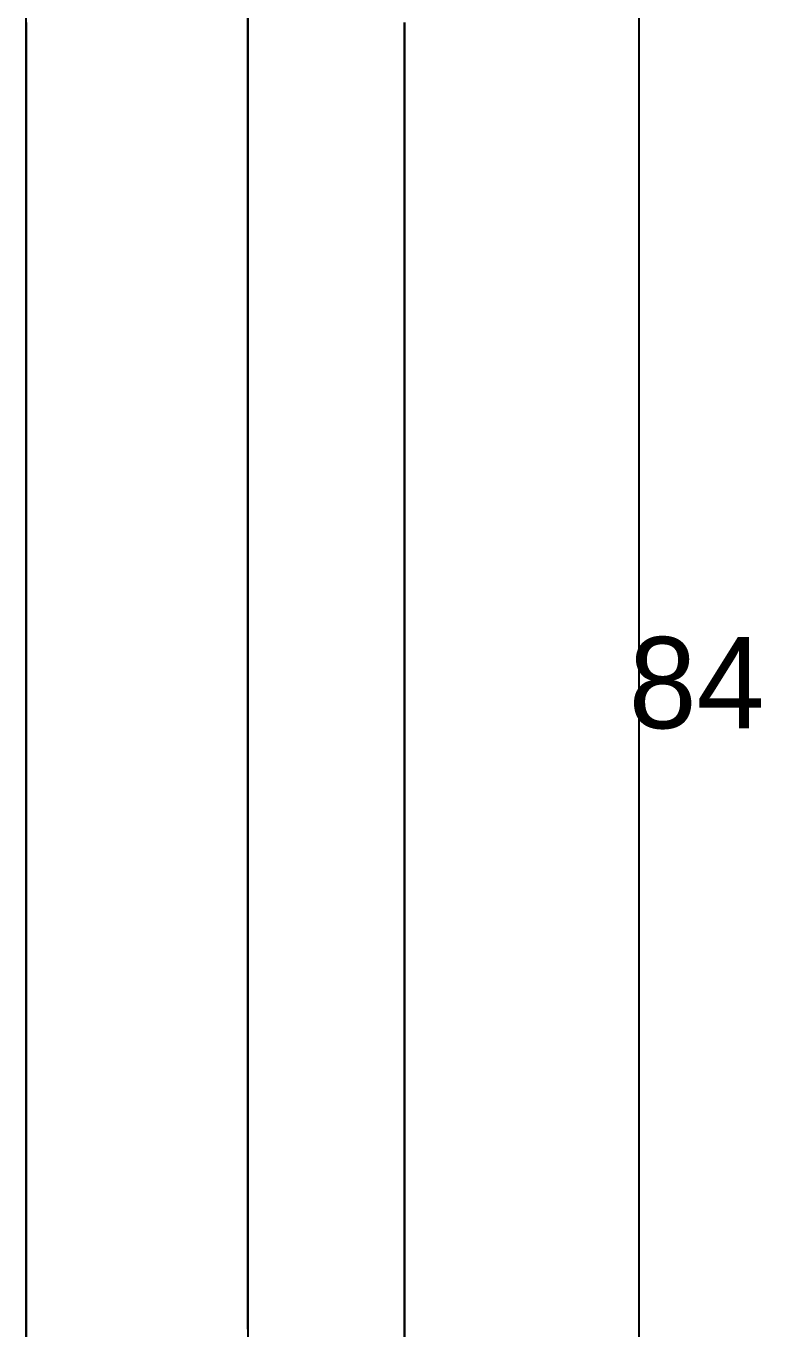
# Model space of a CAD drawing. Extents: x 0 to 420, y 0 to 297.
# Drawn here: x 109.38 to 137.55, y 197.53 to 247.5 of the extents above; entities that cross this region are included whole.
import ezdxf
from ezdxf.enums import TextEntityAlignment as Align

# ---------------------------------------------------------------- set-up
doc = ezdxf.new("R2010")
doc.units = 0
doc.layers.add('COTAS', color=7, linetype='CONTINUOUS')
doc.layers.add('VISIBLE', color=7, linetype='CONTINUOUS')

msp = doc.modelspace()

# ---------------------------------------------------------------- linework, layer by layer
at = {"layer": 'COTAS'}
msp.add_line((132.8816, 180.3155), (132.8816, 264.3155), dxfattribs=at)
at = {"layer": 'VISIBLE'}
for p, q in [((117.8816, 248.4784), (117.8816, 247.411)), ((117.8816, 247.109), (117.8816, 248.4784)), ((117.8816, 244.8396), (117.8816, 248.4784)), ((109.3816, 246.6397), (109.3816, 247.8834)), ((109.3816, 247.6399), (109.3816, 246.9928)), ((109.3816, 247.4854), (109.3816, 247.6399)), ((109.3816, 247.5155), (109.3816, 245.858)), ((109.3816, 246.1142), (109.3816, 247.4854)), ((109.3816, 247.4854), (109.3816, 243.7625)), ((117.8816, 247.411), (117.8816, 244.8396)), ((123.8816, 246.9928), (123.8816, 247.6399)), ((123.8816, 247.6399), (123.8816, 247.4854)), ((123.8816, 247.4854), (123.8816, 243.7625)), ((109.3816, 246.9928), (109.3816, 244.6412)), ((109.3816, 243.1155), (109.3816, 246.9928)), ((117.8816, 246.209), (117.8816, 247.109)), ((123.8816, 243.1155), (123.8816, 246.9928)), ((109.3816, 245.3409), (109.3816, 246.6397)), ((109.3816, 243.7625), (109.3816, 246.1142)), ((117.8816, 245.907), (117.8816, 246.209)), ((117.8816, 246.209), (117.8816, 244.8396)), ((117.8816, 244.8396), (117.8816, 245.907)), ((109.3816, 245.858), (109.3816, 244.5591)), ((109.3816, 243.3155), (109.3816, 245.3409)), ((117.8816, 245.3155), (117.8816, 245.1187)), ((117.8816, 245.1187), (117.8816, 245.3155)), ((117.8816, 245.1461), (117.8816, 245.3155)), ((117.8816, 245.3155), (117.8816, 245.288)), ((117.8816, 245.288), (117.8816, 245.1187)), ((117.8816, 245.1187), (117.8816, 245.1461)), ((117.8816, 245.1187), (117.8816, 244.5317)), ((117.8816, 244.5317), (117.8816, 245.1187)), ((117.8816, 244.6137), (117.8816, 245.1187)), ((117.8816, 245.1187), (117.8816, 245.0368)), ((117.8816, 245.0368), (117.8816, 244.5317)), ((109.3816, 244.6412), (109.3816, 243.1155)), ((109.3816, 244.5591), (109.3816, 243.6834)), ((117.8816, 244.8396), (117.8816, 243.6592)), ((117.8816, 242.3299), (117.8816, 244.8396)), ((117.8816, 243.3251), (117.8816, 244.8396)), ((117.8816, 244.5317), (117.8816, 244.6137)), ((117.8816, 244.5317), (117.8816, 243.5647)), ((117.8816, 243.5647), (117.8816, 244.5317)), ((117.8816, 243.6996), (117.8816, 244.5317)), ((117.8816, 244.5317), (117.8816, 244.3968)), ((117.8816, 244.3968), (117.8816, 243.5647)), ((109.3816, 243.27), (109.3816, 243.7625)), ((109.3816, 243.6834), (109.3816, 243.3155)), ((117.8816, 243.5647), (117.8816, 243.6996)), ((117.8816, 243.6592), (117.8816, 243.3251)), ((117.8816, 243.5647), (117.8816, 242.234)), ((117.8816, 242.234), (117.8816, 243.5647)), ((117.8816, 242.4197), (117.8816, 243.5647)), ((117.8816, 243.5647), (117.8816, 243.379)), ((117.8816, 243.379), (117.8816, 242.234)), ((123.8816, 243.7625), (123.8816, 243.27)), ((109.3816, 242.9186), (109.3816, 243.3155)), ((109.3816, 243.3155), (109.3816, 241.1308)), ((109.3816, 243.1155), (109.3816, 243.27)), ((109.3816, 243.1155), (109.3816, 242.9487)), ((109.3816, 241.4697), (109.3816, 243.1155)), ((109.3816, 243.1155), (109.3816, 238.9331)), ((109.3816, 242.9487), (109.3816, 242.4175)), ((109.3816, 241.974), (109.3816, 242.9186)), ((117.8816, 243.3251), (117.8816, 240.8155)), ((123.8816, 243.27), (123.8816, 243.1155)), ((123.8816, 242.9487), (123.8816, 243.1155)), ((123.8816, 243.1155), (123.8816, 238.9331)), ((123.8816, 242.4175), (123.8816, 242.9487)), ((109.3816, 242.4175), (109.3816, 239.8808)), ((109.3816, 238.2351), (109.3816, 242.4175)), ((117.8816, 242.234), (117.8816, 242.4197)), ((123.8816, 238.2351), (123.8816, 242.4175)), ((109.3816, 240.5729), (109.3816, 241.974)), ((117.8816, 241.9959), (117.8816, 242.3299)), ((117.8816, 242.3299), (117.8816, 240.8155)), ((117.8816, 242.234), (117.8816, 240.5626)), ((117.8816, 240.5626), (117.8816, 242.234)), ((117.8816, 240.7958), (117.8816, 242.234)), ((117.8816, 242.234), (117.8816, 242.0008)), ((117.8816, 242.0008), (117.8816, 240.5626)), ((117.8816, 240.8155), (117.8816, 241.9959)), ((109.3816, 238.9331), (109.3816, 241.4697)), ((109.3816, 241.1308), (109.3816, 239.7297)), ((109.3816, 238.3882), (109.3816, 240.5729)), ((117.8816, 240.8155), (117.8816, 239.5421)), ((117.8816, 238.4908), (117.8816, 240.8155)), ((117.8816, 239.1819), (117.8816, 240.8155)), ((117.8816, 240.5626), (117.8816, 240.7958)), ((117.8816, 240.5626), (117.8816, 238.5789)), ((117.8816, 238.5789), (117.8816, 240.5626)), ((117.8816, 238.8557), (117.8816, 240.5626)), ((117.8816, 240.5626), (117.8816, 240.2858)), ((109.3816, 239.8808), (109.3816, 238.2351)), ((117.8816, 240.2858), (117.8816, 238.5789)), ((109.3816, 239.7297), (109.3816, 238.844)), ((117.8816, 239.5421), (117.8816, 239.1819)), ((109.3816, 238.8158), (109.3816, 238.9331)), ((117.8816, 239.1819), (117.8816, 236.4747)), ((123.8816, 238.9331), (123.8816, 238.8158)), ((109.3816, 238.844), (109.3816, 238.785)), ((109.3816, 238.4018), (109.3816, 238.8158)), ((109.3816, 238.785), (109.3816, 238.3882)), ((109.3816, 238.2351), (109.3816, 238.4018)), ((109.3816, 237.9692), (109.3816, 238.3882)), ((109.3816, 238.3882), (109.3816, 237.9069)), ((117.8816, 238.5789), (117.8816, 238.8557)), ((117.8816, 238.5789), (117.8816, 236.317)), ((117.8816, 237.4465), (117.8816, 238.5789)), ((117.8816, 236.6326), (117.8816, 238.5789)), ((117.8816, 238.5789), (117.8816, 238.2633)), ((117.8816, 238.1083), (117.8816, 238.4908)), ((123.8816, 238.8158), (123.8816, 238.4018)), ((123.8816, 238.4018), (123.8816, 238.2351)), ((109.3816, 238.2351), (109.3816, 238.0591)), ((109.3816, 237.622), (109.3816, 238.2351)), ((109.3816, 238.0591), (109.3816, 237.4981)), ((109.3816, 236.9718), (109.3816, 237.9692)), ((109.3816, 237.9069), (109.3816, 236.0815)), ((117.8816, 238.2633), (117.8816, 237.4465)), ((117.8816, 237.7481), (117.8816, 238.1083)), ((117.8816, 238.1083), (117.8816, 236.4747)), ((123.8816, 238.0591), (123.8816, 238.2351)), ((123.8816, 238.2351), (123.8816, 237.622)), ((123.8816, 237.4981), (123.8816, 238.0591)), ((109.3816, 236.4975), (109.3816, 237.622)), ((109.3816, 237.622), (109.3816, 233.8193)), ((109.3816, 237.4981), (109.3816, 234.8199)), ((109.3816, 233.6953), (109.3816, 237.4981)), ((117.8816, 236.4747), (117.8816, 237.7481)), ((117.8816, 236.317), (117.8816, 237.4465)), ((123.8816, 237.622), (123.8816, 233.8193)), ((123.8816, 233.6953), (123.8816, 237.4981)), ((109.3816, 235.4925), (109.3816, 236.9718)), ((109.3816, 233.8193), (109.3816, 236.4975)), ((117.8816, 236.317), (117.8816, 236.6326)), ((117.8816, 236.4747), (117.8816, 235.1304)), ((117.8816, 234.3462), (117.8816, 236.4747)), ((117.8816, 234.75), (117.8816, 236.4747)), ((109.3816, 236.0815), (109.3816, 234.6022)), ((117.8816, 236.317), (117.8816, 235.0646)), ((117.8816, 235.0678), (117.8816, 236.317)), ((117.8816, 236.317), (117.8816, 235.9679)), ((117.8816, 235.9679), (117.8816, 235.0678)), ((123.8816, 236.1957), (123.8816, 236.3155)), ((123.8816, 236.3155), (123.8816, 236.1957)), ((123.8816, 236.3155), (123.8816, 236.2747)), ((123.8816, 236.2364), (123.8816, 236.3155)), ((123.8816, 236.2747), (123.8816, 236.1957)), ((123.8816, 236.1957), (123.8816, 236.2364)), ((123.8816, 235.8384), (123.8816, 236.1957)), ((123.8816, 236.1957), (123.8816, 235.8384)), ((123.8816, 236.1957), (123.8816, 236.0741)), ((123.8816, 235.96), (123.8816, 236.1957)), ((123.8816, 236.0741), (123.8816, 235.8384)), ((123.8816, 235.8384), (123.8816, 235.96)), ((109.3816, 233.6671), (109.3816, 235.4925)), ((123.8816, 235.2498), (123.8816, 235.8384)), ((123.8816, 235.8384), (123.8816, 235.2498)), ((123.8816, 235.8384), (123.8816, 235.6381)), ((123.8816, 235.4501), (123.8816, 235.8384)), ((123.8816, 235.6381), (123.8816, 235.2498)), ((123.8816, 235.2498), (123.8816, 235.4501)), ((117.8816, 235.1304), (117.8816, 234.75)), ((117.8816, 233.8155), (117.8816, 235.0678)), ((117.8816, 235.0646), (117.8816, 233.8155)), ((117.8816, 234.1645), (117.8816, 235.0646)), ((123.8816, 234.4398), (123.8816, 235.2498)), ((123.8816, 235.2498), (123.8816, 234.4398)), ((123.8816, 235.2498), (123.8816, 234.9742)), ((123.8816, 234.7154), (123.8816, 235.2498)), ((123.8816, 234.9742), (123.8816, 234.4398)), ((109.3816, 234.8199), (109.3816, 233.6953)), ((109.3816, 234.6022), (109.3816, 233.6048)), ((117.8816, 234.75), (117.8816, 234.0203)), ((123.8816, 234.4398), (123.8816, 234.7154)), ((123.8816, 233.4224), (123.8816, 234.4398)), ((123.8816, 234.4398), (123.8816, 233.4224)), ((123.8816, 234.4398), (123.8816, 234.0936)), ((123.8816, 233.7686), (123.8816, 234.4398)), ((117.8816, 233.6165), (117.8816, 234.3462)), ((117.8816, 233.8155), (117.8816, 234.1645)), ((117.8816, 234.0203), (117.8816, 231.8918)), ((123.8816, 234.0936), (123.8816, 233.4224)), ((109.3816, 233.2583), (109.3816, 233.8193)), ((109.3816, 233.6953), (109.3816, 233.0823)), ((109.3816, 233.1859), (109.3816, 233.6671)), ((109.3816, 233.6048), (109.3816, 233.1859)), ((117.8816, 233.8155), (117.8816, 232.4646)), ((117.8816, 232.468), (117.8816, 233.8155)), ((117.8816, 233.8155), (117.8816, 233.439)), ((117.8816, 233.2361), (117.8816, 233.6165)), ((117.8816, 233.6165), (117.8816, 231.8918)), ((117.8816, 233.439), (117.8816, 232.468)), ((123.8816, 233.8193), (123.8816, 233.2583)), ((123.8816, 233.4224), (123.8816, 233.7686)), ((123.8816, 233.0823), (123.8816, 233.6953)), ((123.8816, 232.2149), (123.8816, 233.4224)), ((123.8816, 233.4224), (123.8816, 232.2149)), ((123.8816, 233.4224), (123.8816, 233.0115)), ((123.8816, 232.6258), (123.8816, 233.4224)), ((109.3816, 233.0823), (109.3816, 233.2583)), ((109.3816, 232.7519), (109.3816, 233.1859)), ((109.3816, 233.1859), (109.3816, 232.6874)), ((109.3816, 233.0823), (109.3816, 232.9)), ((109.3816, 232.4473), (109.3816, 233.0823)), ((109.3816, 232.9), (109.3816, 232.319)), ((117.8816, 231.8918), (117.8816, 233.2361)), ((123.8816, 233.2583), (123.8816, 233.0823)), ((123.8816, 232.9), (123.8816, 233.0823)), ((123.8816, 233.0823), (123.8816, 232.4473)), ((123.8816, 233.0115), (123.8816, 232.2149)), ((123.8816, 232.319), (123.8816, 232.9)), ((109.3816, 231.7188), (109.3816, 232.7519)), ((109.3816, 232.6874), (109.3816, 230.7968)), ((109.3816, 231.2826), (109.3816, 232.4473)), ((109.3816, 232.4473), (109.3816, 228.5087)), ((117.8816, 231.1172), (117.8816, 232.468)), ((117.8816, 232.4646), (117.8816, 231.1172)), ((117.8816, 231.4937), (117.8816, 232.4646)), ((123.8816, 232.2149), (123.8816, 232.6258)), ((123.8816, 232.4473), (123.8816, 228.5087)), ((109.3816, 232.319), (109.3816, 229.545)), ((109.3816, 228.3804), (109.3816, 232.319)), ((117.8816, 231.8918), (117.8816, 230.4993)), ((117.8816, 229.6871), (117.8816, 231.8918)), ((117.8816, 230.1054), (117.8816, 231.8918)), ((123.8816, 228.3804), (123.8816, 232.319)), ((123.8816, 230.8381), (123.8816, 232.2149)), ((123.8816, 232.2149), (123.8816, 230.8381)), ((123.8816, 232.2149), (123.8816, 231.7464)), ((123.8816, 231.3066), (123.8816, 232.2149)), ((109.3816, 230.1866), (109.3816, 231.7188)), ((117.8816, 231.1172), (117.8816, 231.4937)), ((123.8816, 231.7464), (123.8816, 230.8381)), ((109.3816, 228.5087), (109.3816, 231.2826)), ((117.8816, 231.1172), (117.8816, 229.691)), ((117.8816, 229.6945), (117.8816, 231.1172)), ((117.8816, 231.1172), (117.8816, 230.7197)), ((123.8816, 230.8381), (123.8816, 231.3066)), ((109.3816, 230.7968), (109.3816, 229.2646)), ((117.8816, 230.7197), (117.8816, 229.6945)), ((117.8816, 230.4993), (117.8816, 230.1054)), ((123.8816, 229.3155), (123.8816, 230.8381)), ((123.8816, 230.8381), (123.8816, 229.3155)), ((123.8816, 230.8381), (123.8816, 230.32)), ((123.8816, 229.8336), (123.8816, 230.8381)), ((109.3816, 228.2961), (109.3816, 230.1866)), ((117.8816, 230.1054), (117.8816, 229.3496)), ((123.8816, 230.32), (123.8816, 229.3155)), ((109.3816, 229.545), (109.3816, 228.3804)), ((117.8816, 228.2683), (117.8816, 229.6945)), ((117.8816, 229.691), (117.8816, 228.2683)), ((117.8816, 228.6658), (117.8816, 229.691)), ((117.8816, 228.9314), (117.8816, 229.6871)), ((123.8816, 229.3155), (123.8816, 229.8336)), ((109.3816, 229.2646), (109.3816, 228.2315)), ((117.8816, 229.3496), (117.8816, 227.1449)), ((117.8816, 228.5374), (117.8816, 228.9314)), ((117.8816, 228.9314), (117.8816, 227.1449)), ((123.8816, 227.673), (123.8816, 229.3155)), ((123.8816, 229.3155), (123.8816, 227.673)), ((123.8816, 229.3155), (123.8816, 228.7566)), ((123.8816, 228.2319), (123.8816, 229.3155)), ((109.3816, 227.9276), (109.3816, 228.5087)), ((117.8816, 228.2683), (117.8816, 228.6658)), ((117.8816, 227.1449), (117.8816, 228.5374)), ((123.8816, 228.7566), (123.8816, 227.673)), ((123.8816, 228.5087), (123.8816, 227.9276)), ((109.3816, 228.3804), (109.3816, 227.7453)), ((109.3816, 227.7976), (109.3816, 228.2961)), ((109.3816, 228.2315), (109.3816, 227.7976)), ((109.3816, 227.7453), (109.3816, 227.9276)), ((117.8816, 228.2683), (117.8816, 226.791)), ((117.8816, 226.7948), (117.8816, 228.2683)), ((117.8816, 228.2683), (117.8816, 227.8566)), ((123.8816, 227.7453), (123.8816, 228.3804)), ((123.8816, 227.673), (123.8816, 228.2319)), ((123.8816, 227.9276), (123.8816, 227.7453)), ((109.3816, 227.3561), (109.3816, 227.7976)), ((109.3816, 227.7976), (109.3816, 227.2904)), ((109.3816, 227.7453), (109.3816, 227.5599)), ((109.3816, 227.0993), (109.3816, 227.7453)), ((109.3816, 227.5599), (109.3816, 226.9688)), ((117.8816, 227.8566), (117.8816, 226.7948)), ((123.8816, 227.5599), (123.8816, 227.7453)), ((123.8816, 227.7453), (123.8816, 227.0993)), ((123.8816, 225.9389), (123.8816, 227.673)), ((123.8816, 227.673), (123.8816, 225.9389)), ((123.8816, 227.673), (123.8816, 227.0829)), ((123.8816, 226.529), (123.8816, 227.673)), ((123.8816, 226.9688), (123.8816, 227.5599)), ((109.3816, 226.305), (109.3816, 227.3561)), ((109.3816, 227.2904), (109.3816, 225.3669)), ((109.3816, 225.9143), (109.3816, 227.0993)), ((109.3816, 227.0993), (109.3816, 223.092)), ((109.3816, 226.9688), (109.3816, 224.1465)), ((109.3816, 222.9615), (109.3816, 226.9688)), ((117.8816, 227.1449), (117.8816, 225.7282)), ((117.8816, 224.9019), (117.8816, 227.1449)), ((117.8816, 225.3274), (117.8816, 227.1449)), ((123.8816, 227.0993), (123.8816, 223.092)), ((123.8816, 227.0829), (123.8816, 225.9389)), ((123.8816, 222.9615), (123.8816, 226.9688)), ((117.8816, 225.3176), (117.8816, 226.7948)), ((117.8816, 226.791), (117.8816, 225.3176)), ((117.8816, 225.7293), (117.8816, 226.791)), ((123.8816, 225.9389), (123.8816, 226.529)), ((109.3816, 224.7461), (109.3816, 226.305)), ((109.3816, 223.092), (109.3816, 225.9143)), ((123.8816, 224.1428), (123.8816, 225.9389)), ((123.8816, 225.9389), (123.8816, 224.1428)), ((123.8816, 225.9389), (123.8816, 225.3278)), ((123.8816, 224.754), (123.8816, 225.9389)), ((117.8816, 225.3176), (117.8816, 225.7293)), ((117.8816, 225.7282), (117.8816, 225.3274)), ((109.3816, 225.3669), (109.3816, 223.808)), ((117.8816, 225.3274), (117.8816, 224.5586)), ((117.8816, 225.3176), (117.8816, 223.8146)), ((117.8816, 223.8184), (117.8816, 225.3176)), ((117.8816, 225.3176), (117.8816, 224.8987)), ((117.8816, 224.133), (117.8816, 224.9019)), ((117.8816, 224.8987), (117.8816, 223.8184)), ((123.8816, 225.3278), (123.8816, 224.1428)), ((109.3816, 222.8227), (109.3816, 224.7461)), ((117.8816, 224.5586), (117.8816, 222.3155)), ((123.8816, 224.1428), (123.8816, 224.754)), ((109.3816, 224.1465), (109.3816, 222.9615)), ((117.8816, 223.7321), (117.8816, 224.133)), ((117.8816, 224.133), (117.8816, 222.3155)), ((123.8816, 222.3155), (123.8816, 224.1428)), ((123.8816, 224.1428), (123.8816, 222.3155)), ((123.8816, 224.1428), (123.8816, 223.521)), ((123.8816, 222.9373), (123.8816, 224.1428)), ((109.3816, 223.808), (109.3816, 222.757)), ((117.8816, 222.3155), (117.8816, 223.8184)), ((117.8816, 223.8146), (117.8816, 222.3155)), ((117.8816, 222.7344), (117.8816, 223.8146)), ((117.8816, 222.3155), (117.8816, 223.7321)), ((123.8816, 223.521), (123.8816, 222.3155)), ((109.3816, 222.5009), (109.3816, 223.092)), ((109.3816, 222.9615), (109.3816, 222.3155)), ((123.8816, 223.092), (123.8816, 222.5009)), ((123.8816, 222.3155), (123.8816, 222.9615)), ((123.8816, 222.3155), (123.8816, 222.9373)), ((109.3816, 222.3155), (109.3816, 222.8227)), ((109.3816, 222.757), (109.3816, 222.3155)), ((109.3816, 222.3155), (109.3816, 222.5009)), ((117.8816, 222.3155), (117.8816, 222.7344)), ((123.8816, 222.5009), (123.8816, 222.3155)), ((109.3816, 221.8739), (109.3816, 222.3155)), ((109.3816, 222.3155), (109.3816, 222.13)), ((109.3816, 221.6694), (109.3816, 222.3155)), ((109.3816, 222.3155), (109.3816, 221.8082)), ((109.3816, 222.13), (109.3816, 221.5389)), ((117.8816, 222.3155), (117.8816, 220.8988)), ((117.8816, 220.0724), (117.8816, 222.3155)), ((117.8816, 220.4979), (117.8816, 222.3155)), ((117.8816, 222.3155), (117.8816, 220.8125)), ((117.8816, 220.8163), (117.8816, 222.3155)), ((117.8816, 222.3155), (117.8816, 221.8966)), ((117.8816, 221.8966), (117.8816, 220.8163)), ((123.8816, 222.13), (123.8816, 222.3155)), ((123.8816, 222.3155), (123.8816, 221.6694)), ((123.8816, 220.4881), (123.8816, 222.3155)), ((123.8816, 222.3155), (123.8816, 220.4881)), ((123.8816, 222.3155), (123.8816, 221.6936)), ((123.8816, 221.1099), (123.8816, 222.3155)), ((123.8816, 221.5389), (123.8816, 222.13)), ((109.3816, 220.8229), (109.3816, 221.8739)), ((109.3816, 221.8082), (109.3816, 219.8848)), ((109.3816, 220.4844), (109.3816, 221.6694)), ((109.3816, 221.6694), (109.3816, 217.6622)), ((109.3816, 221.5389), (109.3816, 218.7166)), ((109.3816, 217.5316), (109.3816, 221.5389)), ((123.8816, 221.6936), (123.8816, 220.4881)), ((123.8816, 221.6694), (123.8816, 217.6622)), ((123.8816, 217.5316), (123.8816, 221.5389)), ((117.8816, 220.8988), (117.8816, 220.4979)), ((123.8816, 220.4881), (123.8816, 221.1099)), ((109.3816, 219.264), (109.3816, 220.8229)), ((109.3816, 217.6622), (109.3816, 220.4844)), ((117.8816, 219.3134), (117.8816, 220.8163)), ((117.8816, 220.8125), (117.8816, 219.3134)), ((117.8816, 219.7323), (117.8816, 220.8125)), ((117.8816, 220.4979), (117.8816, 219.729)), ((123.8816, 218.692), (123.8816, 220.4881)), ((123.8816, 220.4881), (123.8816, 218.692)), ((123.8816, 220.4881), (123.8816, 219.8769)), ((123.8816, 219.3032), (123.8816, 220.4881)), ((117.8816, 219.3035), (117.8816, 220.0724)), ((109.3816, 219.8848), (109.3816, 218.3259)), ((117.8816, 219.3134), (117.8816, 219.7323)), ((117.8816, 219.729), (117.8816, 217.486)), ((123.8816, 219.8769), (123.8816, 218.692)), ((109.3816, 217.3405), (109.3816, 219.264)), ((117.8816, 219.3134), (117.8816, 217.8361)), ((117.8816, 217.8399), (117.8816, 219.3134)), ((117.8816, 219.3134), (117.8816, 218.9016)), ((117.8816, 218.9027), (117.8816, 219.3035)), ((117.8816, 219.3035), (117.8816, 217.486)), ((117.8816, 217.486), (117.8816, 218.9027)), ((117.8816, 218.9016), (117.8816, 217.8399)), ((123.8816, 218.692), (123.8816, 219.3032)), ((109.3816, 218.7166), (109.3816, 217.5316)), ((123.8816, 216.9579), (123.8816, 218.692)), ((123.8816, 218.692), (123.8816, 216.9579)), ((123.8816, 218.692), (123.8816, 218.1019)), ((123.8816, 217.548), (123.8816, 218.692)), ((109.3816, 218.3259), (109.3816, 217.2749)), ((123.8816, 218.1019), (123.8816, 216.9579)), ((109.3816, 217.071), (109.3816, 217.6622)), ((109.3816, 217.5316), (109.3816, 216.8856)), ((117.8816, 216.3626), (117.8816, 217.8399)), ((117.8816, 217.8361), (117.8816, 216.3626)), ((117.8816, 216.7743), (117.8816, 217.8361)), ((117.8816, 217.486), (117.8816, 216.0935)), ((117.8816, 215.2813), (117.8816, 217.486)), ((117.8816, 215.6995), (117.8816, 217.486)), ((123.8816, 217.6622), (123.8816, 217.071)), ((123.8816, 216.9579), (123.8816, 217.548)), ((123.8816, 216.8856), (123.8816, 217.5316)), ((109.3816, 216.8334), (109.3816, 217.3405)), ((109.3816, 217.2749), (109.3816, 216.8334)), ((109.3816, 216.8856), (109.3816, 217.071)), ((123.8816, 217.071), (123.8816, 216.8856)), ((123.8816, 215.3155), (123.8816, 216.9579)), ((123.8816, 216.9579), (123.8816, 215.3155)), ((123.8816, 216.9579), (123.8816, 216.399)), ((123.8816, 215.8743), (123.8816, 216.9579)), ((109.3816, 216.8856), (109.3816, 216.7033)), ((109.3816, 216.2506), (109.3816, 216.8856)), ((109.3816, 216.3994), (109.3816, 216.8334)), ((109.3816, 216.8334), (109.3816, 216.3349)), ((109.3816, 216.7033), (109.3816, 216.1222)), ((109.3816, 215.3663), (109.3816, 216.3994)), ((117.8816, 216.3626), (117.8816, 216.7743)), ((123.8816, 216.7033), (123.8816, 216.8856)), ((123.8816, 216.8856), (123.8816, 216.2506)), ((123.8816, 216.1222), (123.8816, 216.7033)), ((123.8816, 216.399), (123.8816, 215.3155)), ((109.3816, 216.3349), (109.3816, 214.4443)), ((109.3816, 215.0859), (109.3816, 216.2506)), ((109.3816, 216.2506), (109.3816, 212.3119)), ((109.3816, 216.1222), (109.3816, 213.3483)), ((109.3816, 212.1836), (109.3816, 216.1222)), ((117.8816, 216.3626), (117.8816, 214.9364)), ((117.8816, 214.94), (117.8816, 216.3626)), ((117.8816, 216.3626), (117.8816, 215.9651)), ((117.8816, 216.0935), (117.8816, 215.6995)), ((117.8816, 215.9651), (117.8816, 214.94)), ((123.8816, 216.2506), (123.8816, 212.3119)), ((123.8816, 212.1836), (123.8816, 216.1222)), ((117.8816, 215.6995), (117.8816, 214.9439)), ((123.8816, 215.3155), (123.8816, 215.8743)), ((109.3816, 213.8342), (109.3816, 215.3663)), ((109.3816, 212.3119), (109.3816, 215.0859)), ((117.8816, 214.5256), (117.8816, 215.2813)), ((117.8816, 214.9439), (117.8816, 212.7391)), ((117.8816, 213.5137), (117.8816, 214.94)), ((117.8816, 214.9364), (117.8816, 213.5137)), ((117.8816, 213.9113), (117.8816, 214.9364)), ((123.8816, 213.7928), (123.8816, 215.3155)), ((123.8816, 215.3155), (123.8816, 213.7928)), ((123.8816, 215.3155), (123.8816, 214.7973)), ((123.8816, 214.3109), (123.8816, 215.3155)), ((109.3816, 214.4443), (109.3816, 212.9121)), ((117.8816, 214.1316), (117.8816, 214.5256)), ((117.8816, 214.5256), (117.8816, 212.7391)), ((123.8816, 214.7973), (123.8816, 213.7928)), ((117.8816, 212.7391), (117.8816, 214.1316)), ((117.8816, 213.5137), (117.8816, 213.9113)), ((123.8816, 213.7928), (123.8816, 214.3109)), ((109.3816, 211.9436), (109.3816, 213.8342)), ((117.8816, 213.5137), (117.8816, 212.1629)), ((117.8816, 212.1663), (117.8816, 213.5137)), ((117.8816, 213.5137), (117.8816, 213.1372)), ((123.8816, 212.416), (123.8816, 213.7928)), ((123.8816, 213.7928), (123.8816, 212.416)), ((123.8816, 213.7928), (123.8816, 213.3243)), ((123.8816, 212.8845), (123.8816, 213.7928)), ((109.3816, 213.3483), (109.3816, 212.1836)), ((109.3816, 212.9121), (109.3816, 211.879)), ((117.8816, 213.1372), (117.8816, 212.1663)), ((123.8816, 213.3243), (123.8816, 212.416)), ((117.8816, 212.7391), (117.8816, 211.3948)), ((117.8816, 210.6106), (117.8816, 212.7391)), ((117.8816, 211.0144), (117.8816, 212.7391)), ((123.8816, 212.416), (123.8816, 212.8845)), ((123.8816, 211.2085), (123.8816, 212.416)), ((123.8816, 212.416), (123.8816, 211.2085)), ((123.8816, 212.416), (123.8816, 212.0051)), ((123.8816, 211.6194), (123.8816, 212.416)), ((109.3816, 211.7309), (109.3816, 212.3119)), ((109.3816, 212.1836), (109.3816, 211.5486)), ((109.3816, 211.4451), (109.3816, 211.9436)), ((117.8816, 210.8155), (117.8816, 212.1663)), ((117.8816, 212.1629), (117.8816, 210.8155)), ((117.8816, 211.192), (117.8816, 212.1629)), ((123.8816, 212.3119), (123.8816, 211.7309)), ((123.8816, 211.5486), (123.8816, 212.1836)), ((123.8816, 212.0051), (123.8816, 211.2085)), ((109.3816, 211.879), (109.3816, 211.4451)), ((109.3816, 211.5486), (109.3816, 211.7309)), ((109.3816, 211.5486), (109.3816, 211.3725)), ((109.3816, 210.9355), (109.3816, 211.5486)), ((109.3816, 211.026), (109.3816, 211.4451)), ((109.3816, 211.4451), (109.3816, 210.9638)), ((117.8816, 211.3948), (117.8816, 211.0144)), ((123.8816, 211.7309), (123.8816, 211.5486)), ((123.8816, 211.2085), (123.8816, 211.6194)), ((123.8816, 211.3725), (123.8816, 211.5486)), ((123.8816, 211.5486), (123.8816, 210.9355)), ((109.3816, 211.3725), (109.3816, 210.8116)), ((109.3816, 210.0287), (109.3816, 211.026)), ((109.3816, 210.9638), (109.3816, 209.1384)), ((109.3816, 209.811), (109.3816, 210.9355)), ((109.3816, 210.9355), (109.3816, 207.1328)), ((117.8816, 210.8155), (117.8816, 211.192)), ((117.8816, 211.0144), (117.8816, 210.2847)), ((123.8816, 210.8116), (123.8816, 211.3725)), ((123.8816, 210.1911), (123.8816, 211.2085)), ((123.8816, 211.2085), (123.8816, 210.1911)), ((123.8816, 211.2085), (123.8816, 210.8623)), ((123.8816, 210.5373), (123.8816, 211.2085)), ((123.8816, 210.9355), (123.8816, 207.1328)), ((109.3816, 210.8116), (109.3816, 208.1334)), ((109.3816, 207.0088), (109.3816, 210.8116)), ((117.8816, 210.8155), (117.8816, 209.5631)), ((117.8816, 209.5663), (117.8816, 210.8155)), ((117.8816, 210.8155), (117.8816, 210.4664)), ((117.8816, 209.8809), (117.8816, 210.6106)), ((117.8816, 210.4664), (117.8816, 209.5663)), ((123.8816, 210.8623), (123.8816, 210.1911)), ((123.8816, 207.0088), (123.8816, 210.8116)), ((123.8816, 210.1911), (123.8816, 210.5373)), ((109.3816, 208.5494), (109.3816, 210.0287)), ((117.8816, 210.2847), (117.8816, 208.1562)), ((123.8816, 209.3811), (123.8816, 210.1911)), ((123.8816, 210.1911), (123.8816, 209.3811)), ((123.8816, 210.1911), (123.8816, 209.9155)), ((123.8816, 209.6568), (123.8816, 210.1911)), ((123.8816, 209.9155), (123.8816, 209.3811)), ((109.3816, 207.1328), (109.3816, 209.811)), ((117.8816, 209.5006), (117.8816, 209.8809)), ((117.8816, 209.8809), (117.8816, 208.1562)), ((117.8816, 208.3139), (117.8816, 209.5663)), ((117.8816, 209.5631), (117.8816, 208.3139)), ((117.8816, 208.663), (117.8816, 209.5631)), ((117.8816, 208.1562), (117.8816, 209.5006)), ((123.8816, 209.3811), (123.8816, 209.6568)), ((109.3816, 209.1384), (109.3816, 207.6591)), ((123.8816, 208.7925), (123.8816, 209.3811)), ((123.8816, 209.3811), (123.8816, 208.7925)), ((123.8816, 209.3811), (123.8816, 209.1808)), ((123.8816, 208.9928), (123.8816, 209.3811)), ((123.8816, 209.1808), (123.8816, 208.7925)), ((123.8816, 208.7925), (123.8816, 208.9928)), ((109.3816, 206.724), (109.3816, 208.5494)), ((117.8816, 208.3139), (117.8816, 208.663)), ((123.8816, 208.4352), (123.8816, 208.7925)), ((123.8816, 208.7925), (123.8816, 208.4352)), ((123.8816, 208.7925), (123.8816, 208.6709)), ((123.8816, 208.5568), (123.8816, 208.7925)), ((123.8816, 208.6709), (123.8816, 208.4352)), ((123.8816, 208.4352), (123.8816, 208.5568)), ((123.8816, 208.3155), (123.8816, 208.4352)), ((123.8816, 208.4352), (123.8816, 208.3155)), ((123.8816, 208.4352), (123.8816, 208.3945)), ((123.8816, 208.3562), (123.8816, 208.4352)), ((109.3816, 208.1334), (109.3816, 207.0088)), ((117.8816, 208.3139), (117.8816, 207.1815)), ((117.8816, 207.1844), (117.8816, 208.3139)), ((117.8816, 208.3139), (117.8816, 207.9983)), ((117.8816, 208.1562), (117.8816, 206.8829)), ((117.8816, 206.1401), (117.8816, 208.1562)), ((117.8816, 206.5226), (117.8816, 208.1562)), ((117.8816, 207.9983), (117.8816, 207.1844)), ((123.8816, 208.3945), (123.8816, 208.3155)), ((123.8816, 208.3155), (123.8816, 208.3562)), ((109.3816, 207.6591), (109.3816, 206.6618)), ((109.3816, 206.5718), (109.3816, 207.1328)), ((109.3816, 207.0088), (109.3816, 206.3958)), ((117.8816, 206.052), (117.8816, 207.1844)), ((117.8816, 207.1815), (117.8816, 206.052)), ((117.8816, 206.3676), (117.8816, 207.1815)), ((123.8816, 207.1328), (123.8816, 206.5718)), ((123.8816, 206.3958), (123.8816, 207.0088)), ((109.3816, 206.2428), (109.3816, 206.724)), ((109.3816, 206.6618), (109.3816, 206.2428)), ((109.3816, 206.3958), (109.3816, 206.5718)), ((117.8816, 206.8829), (117.8816, 206.5226)), ((117.8816, 206.5226), (117.8816, 205.8315)), ((123.8816, 206.5718), (123.8816, 206.3958)), ((109.3816, 206.3958), (109.3816, 206.2291)), ((109.3816, 205.8152), (109.3816, 206.3958)), ((109.3816, 205.8459), (109.3816, 206.2428)), ((109.3816, 206.2428), (109.3816, 205.7869)), ((109.3816, 206.2291), (109.3816, 205.6978)), ((117.8816, 206.052), (117.8816, 206.3676)), ((117.8816, 205.4491), (117.8816, 206.1401)), ((117.8816, 206.052), (117.8816, 205.0589)), ((117.8816, 205.0614), (117.8816, 206.052)), ((117.8816, 206.052), (117.8816, 205.7752)), ((123.8816, 206.2291), (123.8816, 206.3958)), ((123.8816, 206.3958), (123.8816, 205.8152)), ((123.8816, 205.6978), (123.8816, 206.2291)), ((109.3816, 204.9013), (109.3816, 205.8459)), ((109.3816, 204.7501), (109.3816, 205.8152)), ((109.3816, 205.8152), (109.3816, 202.2134)), ((109.3816, 205.7869), (109.3816, 204.0581)), ((109.3816, 205.6978), (109.3816, 203.1612)), ((109.3816, 202.0961), (109.3816, 205.6978)), ((117.8816, 205.8315), (117.8816, 203.8155)), ((117.8816, 205.7752), (117.8816, 205.0614)), ((117.8816, 205.0888), (117.8816, 205.4491)), ((117.8816, 205.4491), (117.8816, 203.8155)), ((123.8816, 205.8152), (123.8816, 202.2134)), ((123.8816, 202.0961), (123.8816, 205.6978)), ((109.3816, 203.5002), (109.3816, 204.9013)), ((117.8816, 203.8155), (117.8816, 205.0888)), ((117.8816, 204.0683), (117.8816, 205.0614)), ((117.8816, 205.0589), (117.8816, 204.0683)), ((117.8816, 204.3451), (117.8816, 205.0589)), ((109.3816, 202.2134), (109.3816, 204.7501)), ((109.3816, 204.0581), (109.3816, 202.6569)), ((117.8816, 204.0683), (117.8816, 204.3451)), ((117.8816, 204.0683), (117.8816, 203.2315)), ((117.8816, 203.2337), (117.8816, 204.0683)), ((117.8816, 204.0683), (117.8816, 203.8351)), ((109.3816, 201.7713), (109.3816, 203.5002)), ((117.8816, 203.8351), (117.8816, 203.2337)), ((117.8816, 203.8155), (117.8816, 202.635)), ((117.8816, 201.9464), (117.8816, 203.8155)), ((117.8816, 202.301), (117.8816, 203.8155)), ((109.3816, 203.1612), (109.3816, 202.0961)), ((117.8816, 202.3969), (117.8816, 203.2337)), ((117.8816, 203.2315), (117.8816, 202.3969)), ((117.8816, 202.6301), (117.8816, 203.2315)), ((109.3816, 202.6569), (109.3816, 201.7123)), ((117.8816, 202.635), (117.8816, 202.301)), ((117.8816, 202.3969), (117.8816, 202.6301)), ((109.3816, 201.6822), (109.3816, 202.2134)), ((109.3816, 202.0961), (109.3816, 201.5155)), ((117.8816, 202.3969), (117.8816, 201.7307)), ((117.8816, 201.7324), (117.8816, 202.3969)), ((117.8816, 202.3969), (117.8816, 202.2112)), ((117.8816, 202.301), (117.8816, 201.6603)), ((117.8816, 202.2112), (117.8816, 201.7324)), ((117.8816, 201.3057), (117.8816, 201.9464)), ((123.8816, 202.2134), (123.8816, 201.6822)), ((123.8816, 201.5155), (123.8816, 202.0961)), ((109.3816, 201.3155), (109.3816, 201.7713)), ((109.3816, 201.7123), (109.3816, 201.3155)), ((109.3816, 201.5155), (109.3816, 201.6822)), ((109.3816, 201.5155), (109.3816, 201.3609)), ((109.3816, 200.9771), (109.3816, 201.5155)), ((117.8816, 201.0662), (117.8816, 201.7324)), ((117.8816, 201.7307), (117.8816, 201.0662)), ((117.8816, 201.2519), (117.8816, 201.7307)), ((117.8816, 201.6603), (117.8816, 199.7913)), ((123.8816, 201.6822), (123.8816, 201.5155)), ((123.8816, 201.3609), (123.8816, 201.5155)), ((123.8816, 201.5155), (123.8816, 200.9771)), ((109.3816, 201.3609), (109.3816, 200.8684)), ((109.3816, 200.9476), (109.3816, 201.3155)), ((109.3816, 201.3155), (109.3816, 200.8928)), ((109.3816, 199.9898), (109.3816, 200.9771)), ((109.3816, 200.9771), (109.3816, 197.6381)), ((109.3816, 200.0718), (109.3816, 200.9476)), ((117.8816, 200.9717), (117.8816, 201.3057)), ((117.8816, 201.3057), (117.8816, 199.7913)), ((117.8816, 201.0662), (117.8816, 201.2519)), ((117.8816, 201.0662), (117.8816, 200.5821)), ((117.8816, 200.5833), (117.8816, 201.0662)), ((117.8816, 201.0662), (117.8816, 200.9313)), ((117.8816, 199.7913), (117.8816, 200.9717)), ((117.8816, 200.9313), (117.8816, 200.5833)), ((123.8816, 200.8684), (123.8816, 201.3609)), ((123.8816, 200.9771), (123.8816, 197.6381)), ((109.3816, 200.8928), (109.3816, 199.2901)), ((109.3816, 200.8684), (109.3816, 198.5167)), ((109.3816, 197.5293), (109.3816, 200.8684)), ((117.8816, 200.0992), (117.8816, 200.5833)), ((117.8816, 200.5821), (117.8816, 200.0992)), ((117.8816, 200.2341), (117.8816, 200.5821)), ((123.8816, 197.5293), (123.8816, 200.8684)), ((109.3816, 198.7729), (109.3816, 200.0718)), ((109.3816, 197.6381), (109.3816, 199.9898)), ((117.8816, 200.0992), (117.8816, 200.2341)), ((117.8816, 200.0992), (117.8816, 199.8053)), ((117.8816, 199.8061), (117.8816, 200.0992)), ((117.8816, 200.0992), (117.8816, 200.0173)), ((117.8816, 200.0173), (117.8816, 199.8061)), ((117.8816, 199.5122), (117.8816, 199.8061)), ((117.8816, 199.8053), (117.8816, 199.5122)), ((117.8816, 199.5941), (117.8816, 199.8053)), ((117.8816, 199.7913), (117.8816, 198.7239)), ((117.8816, 198.1013), (117.8816, 199.7913)), ((117.8816, 198.4219), (117.8816, 199.7913)), ((117.8816, 199.5122), (117.8816, 199.5941)), ((117.8816, 199.5122), (117.8816, 199.4137)), ((117.8816, 199.414), (117.8816, 199.5122)), ((117.8816, 199.5122), (117.8816, 199.4848)), ((117.8816, 199.4848), (117.8816, 199.414)), ((117.8816, 199.3155), (117.8816, 199.414)), ((117.8816, 199.4137), (117.8816, 199.3155)), ((117.8816, 199.3429), (117.8816, 199.4137)), ((109.3816, 199.2901), (109.3816, 197.9912)), ((117.8816, 199.3155), (117.8816, 199.3429)), ((109.3816, 197.1701), (109.3816, 198.7729)), ((109.3816, 198.5167), (109.3816, 197.5293)), ((117.8816, 198.7239), (117.8816, 198.4219)), ((117.8816, 198.4219), (117.8816, 197.8425)), ((109.3816, 197.9912), (109.3816, 197.1154)), ((117.8816, 197.5219), (117.8816, 198.1013)), ((109.3816, 197.1455), (109.3816, 197.6381)), ((109.3816, 197.5293), (109.3816, 196.991)), ((117.8816, 197.8425), (117.8816, 196.1525)), ((123.8816, 197.6381), (123.8816, 197.1455)), ((123.8816, 196.991), (123.8816, 197.5293))]:
    msp.add_line(p, q, dxfattribs=at)

# ---------------------------------------------------------------- texts
at = {"layer": 'COTAS'}
msp.add_text('84', height=3.5, dxfattribs=at).set_placement((135.0816, 222.3155), align=Align.MIDDLE_CENTER)

doc.saveas('drawing.dxf')
